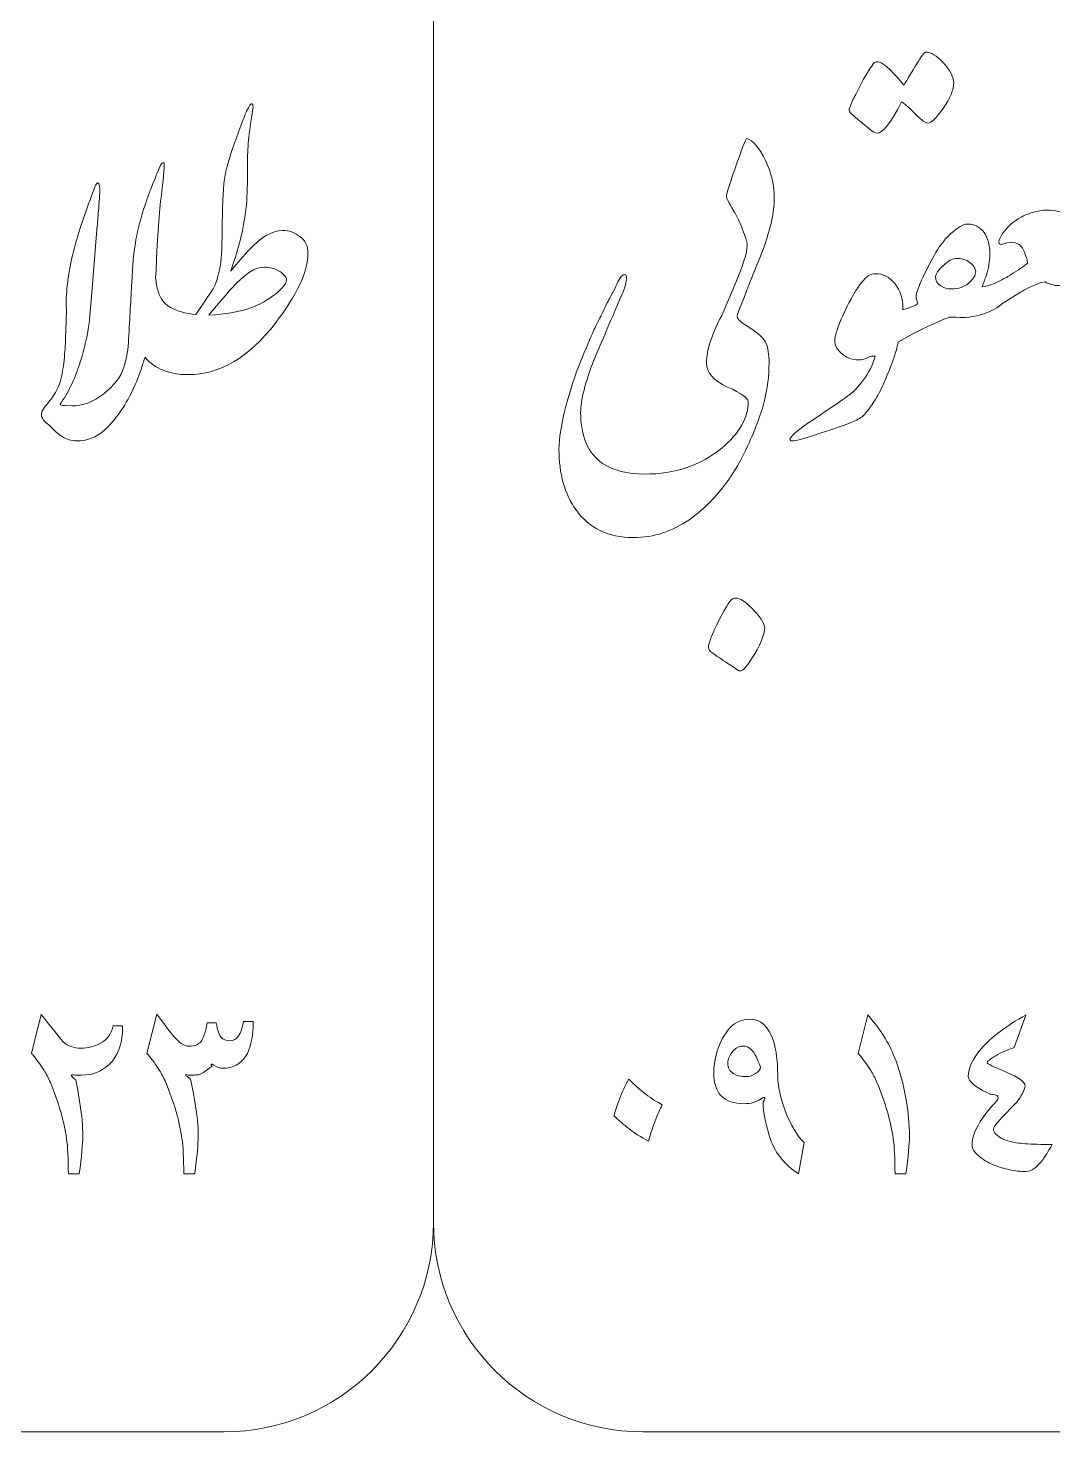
# Model space of a CAD drawing. Header units: millimetres. Extents: x 62 to 462, y 96 to 456.
# Drawn here: x 437.47 to 449.7, y 216.3 to 233.07 of the extents above; entities that cross this region are included whole.
import ezdxf

# ---------------------------------------------------------------- set-up
doc = ezdxf.new("R2010")
doc.units = ezdxf.units.MM
doc.header["$MEASUREMENT"] = 0
doc.layers.add('Layer 1', color=7, linetype='Continuous')

msp = doc.modelspace()

# ---------------------------------------------------------------- linework, layer by layer
at = {"layer": 'Layer 1', "color": 250, "lineweight": 18}
for points, knots in [([(424.8067, 236.3033), (424.8067, 236.3033), (439.8067, 236.3033), (439.8067, 236.3033), (441.1837, 236.3033), (442.3067, 235.1803), (442.3067, 233.8033), (442.3067, 233.8033), (442.3067, 218.8033), (442.3067, 218.8033), (442.3067, 217.4264), (441.1837, 216.3033), (439.8067, 216.3033), (439.8067, 216.3033), (424.8067, 216.3033), (424.8067, 216.3033), (423.4298, 216.3033), (422.3067, 217.4264), (422.3067, 218.8033), (422.3067, 218.8033), (422.3067, 233.8033), (422.3067, 233.8033), (422.3067, 235.1803), (423.4298, 236.3033), (424.8067, 236.3033)], [0, 0, 0, 0, 0.125, 0.125, 0.125, 0.25, 0.25, 0.25, 0.375, 0.375, 0.375, 0.5, 0.5, 0.5, 0.625, 0.625, 0.625, 0.75, 0.75, 0.75, 0.875, 0.875, 0.875, 1, 1, 1, 1]), ([(444.8067, 236.3033), (444.8067, 236.3033), (459.8067, 236.3033), (459.8067, 236.3033), (461.1837, 236.3033), (462.3067, 235.1803), (462.3067, 233.8033), (462.3067, 233.8033), (462.3067, 218.8033), (462.3067, 218.8033), (462.3067, 217.4264), (461.1837, 216.3033), (459.8067, 216.3033), (459.8067, 216.3033), (444.8067, 216.3033), (444.8067, 216.3033), (443.4298, 216.3033), (442.3067, 217.4264), (442.3067, 218.8033), (442.3067, 218.8033), (442.3067, 233.8033), (442.3067, 233.8033), (442.3067, 235.1803), (443.4298, 236.3033), (444.8067, 236.3033)], [0, 0, 0, 0, 0.125, 0.125, 0.125, 0.25, 0.25, 0.25, 0.375, 0.375, 0.375, 0.5, 0.5, 0.5, 0.625, 0.625, 0.625, 0.75, 0.75, 0.75, 0.875, 0.875, 0.875, 1, 1, 1, 1]), ([(447.2684, 232.0841), (447.2684, 232.1147), (447.3154, 232.217), (447.4095, 232.3945), (447.5036, 232.5709), (447.5612, 232.6591), (447.5812, 232.6591), (447.62, 232.6756), (447.6776, 232.6474), (447.7517, 232.5756), (447.827, 232.5027), (447.8834, 232.4392), (447.9222, 232.3839), (447.9681, 232.4592), (448.0198, 232.545), (448.0763, 232.6391), (448.1327, 232.7332), (448.1692, 232.7802), (448.188, 232.7802), (448.2456, 232.7802), (448.3138, 232.7379), (448.3926, 232.6544), (448.4726, 232.5709), (448.5137, 232.4921), (448.5184, 232.418), (448.5184, 232.331), (448.4761, 232.2275), (448.3914, 232.1088), (448.3079, 231.9912), (448.2479, 231.9324), (448.208, 231.9324), (448.1833, 231.9324), (448.1374, 231.9665), (448.0704, 232.0323), (448.0045, 232.0994), (447.9457, 232.1511), (447.8952, 232.1876), (447.7705, 231.9371), (447.6717, 231.8124), (447.5988, 231.8124), (447.58, 231.8124), (447.5542, 231.8266), (447.5189, 231.8571), (447.4871, 231.8842), (447.4377, 231.9253), (447.3695, 231.9806), (447.3013, 232.0359), (447.2684, 232.07), (447.2684, 232.0841)], [0, 0, 0, 0, 0.0625, 0.0625, 0.0625, 0.125, 0.125, 0.125, 0.1875, 0.1875, 0.1875, 0.25, 0.25, 0.25, 0.3125, 0.3125, 0.3125, 0.375, 0.375, 0.375, 0.4375, 0.4375, 0.4375, 0.5, 0.5, 0.5, 0.5625, 0.5625, 0.5625, 0.625, 0.625, 0.625, 0.6875, 0.6875, 0.6875, 0.75, 0.75, 0.75, 0.8125, 0.8125, 0.8125, 0.875, 0.875, 0.875, 0.9375, 0.9375, 0.9375, 1, 1, 1, 1]), ([(438.9892, 230.0833), (438.9943, 230.0275), (439.0045, 229.9738), (439.0195, 229.9216), (439.0501, 229.8275), (439.1065, 229.7593), (439.1889, 229.7193), (439.2712, 229.6793), (439.3641, 229.6558), (439.4676, 229.6487), (439.4676, 229.6487), (439.6745, 229.9521), (439.6745, 229.9521), (439.7086, 230.0098), (439.7392, 230.1074), (439.7639, 230.2449), (439.7756, 230.3202), (439.7827, 230.4872), (439.7851, 230.7424), (439.7874, 230.9987), (439.798, 231.1892), (439.8192, 231.3127), (439.8427, 231.4279), (439.8874, 231.5761), (439.9532, 231.7584), (440.0202, 231.9418), (440.0614, 232.0476), (440.0755, 232.0759), (440.0908, 232.1041), (440.1026, 232.1276), (440.112, 232.1464), (440.1237, 232.1652), (440.1343, 232.1687), (440.1425, 232.1582), (440.1519, 232.1476), (440.1543, 232.1299), (440.1496, 232.1041), (440.1249, 231.95), (440.1073, 231.8254), (440.0979, 231.7278), (440.0896, 231.6302), (440.0849, 231.5373), (440.0861, 231.4491), (440.0873, 231.3609), (440.0861, 231.2468), (440.0814, 231.1069), (440.0767, 230.967), (440.0626, 230.8376), (440.0391, 230.72), (440.0167, 230.6012), (439.9885, 230.4872), (439.9532, 230.3755), (439.9191, 230.2649), (439.8956, 230.1944), (439.885, 230.1638), (439.9403, 230.2332), (440.0073, 230.312), (440.0884, 230.4025), (440.2413, 230.5683), (440.3812, 230.6506), (440.5047, 230.6506), (440.58, 230.6506), (440.6494, 230.6259), (440.7117, 230.5777), (440.7752, 230.5319), (440.8081, 230.4672), (440.8081, 230.3813), (440.8081, 230.1603), (440.6776, 229.8816), (440.4189, 229.5429), (440.1014, 229.1337), (439.7545, 228.9291), (439.3782, 228.9291), (439.1515, 228.9291), (438.9798, 228.9978), (438.8622, 229.1361), (438.8537, 229.1085), (438.8454, 229.0834), (438.8372, 229.0608), (438.8172, 228.9926), (438.7878, 228.9115), (438.749, 228.8186), (438.7114, 228.7257), (438.6585, 228.6269), (438.5915, 228.5234), (438.5233, 228.4199), (438.4551, 228.3364), (438.3857, 228.2718), (438.2787, 228.1789), (438.1646, 228.1342), (438.0447, 228.1365), (437.9835, 228.1389), (437.9271, 228.1553), (437.8765, 228.1859), (437.8283, 228.2177), (437.7836, 228.2576), (437.7425, 228.3035), (437.7048, 228.3329), (437.6825, 228.3529), (437.6731, 228.3611), (437.6413, 228.3917), (437.6249, 228.4223), (437.6249, 228.454), (437.6249, 228.4775), (437.6366, 228.5046), (437.659, 228.534), (437.6825, 228.5634), (437.7083, 228.5975), (437.7389, 228.6339), (437.7519, 228.6516), (437.7707, 228.6798), (437.793, 228.7163), (437.8165, 228.7527), (437.8365, 228.8021), (437.8542, 228.8632), (437.8706, 228.9232), (437.8859, 229.0032), (437.8965, 229.102), (437.9059, 229.2007), (437.9118, 229.2866), (437.9141, 229.3571), (437.9141, 229.3571), (437.9212, 229.5712), (437.9212, 229.5712), (437.9235, 229.6441), (437.9235, 229.7217), (437.9212, 229.8016), (437.9259, 230.0133), (437.9623, 230.2426), (438.0317, 230.4907), (438.0799, 230.6589), (438.1564, 230.8847), (438.2622, 231.1692), (438.2693, 231.1881), (438.2763, 231.1998), (438.2834, 231.2069), (438.2893, 231.2139), (438.2951, 231.2174), (438.2998, 231.2174), (438.3163, 231.2151), (438.3234, 231.1716), (438.321, 231.0869), (438.3187, 231.0458), (438.314, 230.9787), (438.3069, 230.887), (438.2998, 230.7929), (438.2951, 230.733), (438.2928, 230.7083), (438.2928, 230.7083), (438.2175, 229.8122), (438.2175, 229.8122), (438.2128, 229.704), (438.1999, 229.5817), (438.1799, 229.443), (438.1564, 229.3101), (438.1235, 229.1807), (438.0799, 229.0537), (438.02, 228.868), (437.9424, 228.708), (437.8483, 228.5751), (437.853, 228.5657), (437.8718, 228.561), (437.9036, 228.561), (437.9036, 228.561), (437.9906, 228.5575), (437.9906, 228.5575), (438.1164, 228.5528), (438.2422, 228.601), (438.3692, 228.701), (438.495, 228.8009), (438.5762, 228.9068), (438.6103, 229.0173), (438.6444, 229.129), (438.6632, 229.2407), (438.6656, 229.3536), (438.6808, 229.6135), (438.6938, 229.8393), (438.7032, 230.0309), (438.7126, 230.2226), (438.7267, 230.3778), (438.7467, 230.4978), (438.7655, 230.6166), (438.7973, 230.7471), (438.8408, 230.887), (438.8843, 231.0269), (438.9537, 231.208), (439.0477, 231.4315), (439.0618, 231.4538), (439.0736, 231.4632), (439.0854, 231.4585), (439.0971, 231.4538), (439.0924, 231.3644), (439.0701, 231.1881), (439.0477, 231.0128), (439.0254, 230.753), (439.003, 230.4084), (439.0007, 230.3188), (438.9961, 230.2108), (438.9892, 230.0833)], [0, 0, 0, 0, 0.0151515, 0.0151515, 0.0151515, 0.030303, 0.030303, 0.030303, 0.0454545, 0.0454545, 0.0454545, 0.0606061, 0.0606061, 0.0606061, 0.0757576, 0.0757576, 0.0757576, 0.0909091, 0.0909091, 0.0909091, 0.1060606, 0.1060606, 0.1060606, 0.1212121, 0.1212121, 0.1212121, 0.1363636, 0.1363636, 0.1363636, 0.1515152, 0.1515152, 0.1515152, 0.1666667, 0.1666667, 0.1666667, 0.1818182, 0.1818182, 0.1818182, 0.1969697, 0.1969697, 0.1969697, 0.2121212, 0.2121212, 0.2121212, 0.2272727, 0.2272727, 0.2272727, 0.2424242, 0.2424242, 0.2424242, 0.2575758, 0.2575758, 0.2575758, 0.2727273, 0.2727273, 0.2727273, 0.2878788, 0.2878788, 0.2878788, 0.3030303, 0.3030303, 0.3030303, 0.3181818, 0.3181818, 0.3181818, 0.3333333, 0.3333333, 0.3333333, 0.3484848, 0.3484848, 0.3484848, 0.3636364, 0.3636364, 0.3636364, 0.3787879, 0.3787879, 0.3787879, 0.3939394, 0.3939394, 0.3939394, 0.4090909, 0.4090909, 0.4090909, 0.4242424, 0.4242424, 0.4242424, 0.4393939, 0.4393939, 0.4393939, 0.4545455, 0.4545455, 0.4545455, 0.469697, 0.469697, 0.469697, 0.4848485, 0.4848485, 0.4848485, 0.5, 0.5, 0.5, 0.5151515, 0.5151515, 0.5151515, 0.530303, 0.530303, 0.530303, 0.5454545, 0.5454545, 0.5454545, 0.5606061, 0.5606061, 0.5606061, 0.5757576, 0.5757576, 0.5757576, 0.5909091, 0.5909091, 0.5909091, 0.6060606, 0.6060606, 0.6060606, 0.6212121, 0.6212121, 0.6212121, 0.6363636, 0.6363636, 0.6363636, 0.6515152, 0.6515152, 0.6515152, 0.6666667, 0.6666667, 0.6666667, 0.6818182, 0.6818182, 0.6818182, 0.6969697, 0.6969697, 0.6969697, 0.7121212, 0.7121212, 0.7121212, 0.7272727, 0.7272727, 0.7272727, 0.7424242, 0.7424242, 0.7424242, 0.7575758, 0.7575758, 0.7575758, 0.7727273, 0.7727273, 0.7727273, 0.7878788, 0.7878788, 0.7878788, 0.8030303, 0.8030303, 0.8030303, 0.8181818, 0.8181818, 0.8181818, 0.8333333, 0.8333333, 0.8333333, 0.8484848, 0.8484848, 0.8484848, 0.8636364, 0.8636364, 0.8636364, 0.8787879, 0.8787879, 0.8787879, 0.8939394, 0.8939394, 0.8939394, 0.9090909, 0.9090909, 0.9090909, 0.9242424, 0.9242424, 0.9242424, 0.9393939, 0.9393939, 0.9393939, 0.9545455, 0.9545455, 0.9545455, 0.969697, 0.969697, 0.969697, 0.9848485, 0.9848485, 0.9848485, 1, 1, 1, 1]), ([(446.0655, 228.6092), (446.0655, 228.6481), (445.9831, 228.7057), (445.8173, 228.7809), (445.6492, 228.8597), (445.5657, 228.955), (445.5657, 229.0679), (445.5657, 229.1478), (445.5833, 229.2395), (445.6198, 229.3418), (445.6551, 229.443), (445.6974, 229.5406), (445.748, 229.6323), (445.748, 229.6323), (445.7492, 229.6344), (445.7492, 229.6344), (445.7492, 229.6344), (445.7491, 229.6347), (445.7491, 229.6347), (445.8267, 229.8181), (445.8761, 229.9345), (445.8973, 229.9827), (446.0008, 230.2238), (446.0525, 230.3884), (446.0525, 230.4755), (446.0525, 230.5049), (446.0384, 230.5566), (446.0102, 230.6307), (445.9784, 230.7106), (445.9478, 230.7812), (445.9173, 230.84), (445.9043, 230.8635), (445.8902, 230.8859), (445.8761, 230.9094), (445.862, 230.9329), (445.8502, 230.9552), (445.8385, 230.9788), (445.8103, 231.0199), (445.7997, 231.0517), (445.8044, 231.0752), (445.8244, 231.1387), (445.8432, 231.1963), (445.8596, 231.2469), (445.8749, 231.2974), (445.8902, 231.3409), (445.9043, 231.3774), (445.9655, 231.562), (446.0125, 231.6855), (446.0454, 231.7502), (446.1231, 231.7243), (446.1995, 231.6373), (446.2724, 231.4879), (446.3418, 231.3386), (446.3759, 231.1857), (446.3759, 231.0305), (446.3759, 230.8694), (446.3312, 230.6671), (446.2418, 230.4237), (446.1889, 230.2932), (446.136, 230.1615), (446.0842, 230.0286), (446.0325, 229.8969), (445.9819, 229.7652), (445.9314, 229.6347), (445.9314, 229.6347), (445.9311, 229.6341), (445.9311, 229.6341), (445.9311, 229.6341), (445.9314, 229.6323), (445.9314, 229.6323), (445.9314, 229.6006), (445.9573, 229.5676), (446.009, 229.5359), (446.0607, 229.5041), (446.1125, 229.4688), (446.1654, 229.4312), (446.2183, 229.3924), (446.256, 229.3501), (446.2795, 229.3019), (446.3018, 229.249), (446.3136, 229.1713), (446.3136, 229.0679), (446.3136, 228.9162), (446.2936, 228.7609), (446.2548, 228.6022), (446.216, 228.4481), (446.1431, 228.2576), (446.0372, 228.0307), (445.8702, 227.6791), (445.6433, 227.3992), (445.3552, 227.1899), (445.2505, 227.1229), (445.1471, 227.0723), (445.0459, 227.0382), (444.9354, 227.0018), (444.8166, 226.9829), (444.6908, 226.9829), (444.3945, 226.9829), (444.1675, 227.0935), (444.0088, 227.3134), (443.8735, 227.5015), (443.8053, 227.7438), (443.8053, 228.0377), (443.8053, 228.1683), (443.8324, 228.3388), (443.8876, 228.5505), (443.9429, 228.7551), (444.0005, 228.9315), (444.0605, 229.0808), (444.1252, 229.2348), (444.1793, 229.3654), (444.2251, 229.47), (444.2392, 229.4959), (444.2592, 229.5347), (444.2839, 229.5864), (444.3098, 229.637), (444.3415, 229.7052), (444.3804, 229.7875), (444.4086, 229.8381), (444.4333, 229.8839), (444.4544, 229.9251), (444.4768, 229.9663), (444.4944, 230.0039), (444.5085, 230.0356), (444.5426, 230.098), (444.5685, 230.1274), (444.5873, 230.125), (444.6132, 230.1203), (444.6191, 230.0944), (444.6085, 230.0462), (444.5967, 229.9886), (444.5814, 229.9392), (444.5638, 229.8981), (444.4003, 229.5206), (444.2875, 229.2584), (444.2251, 229.109), (444.1181, 228.835), (444.064, 228.6245), (444.064, 228.4752), (444.064, 228.1918), (444.151, 227.9907), (444.3251, 227.8684), (444.4544, 227.7837), (444.6202, 227.7414), (444.8249, 227.7414), (445.1929, 227.7414), (445.4998, 227.8449), (445.748, 228.0507), (445.9596, 228.2282), (446.0655, 228.414), (446.0655, 228.6092)], [0, 0, 0, 0, 0.02, 0.02, 0.02, 0.04, 0.04, 0.04, 0.06, 0.06, 0.06, 0.08, 0.08, 0.08, 0.1, 0.1, 0.1, 0.12, 0.12, 0.12, 0.14, 0.14, 0.14, 0.16, 0.16, 0.16, 0.18, 0.18, 0.18, 0.2, 0.2, 0.2, 0.22, 0.22, 0.22, 0.24, 0.24, 0.24, 0.26, 0.26, 0.26, 0.28, 0.28, 0.28, 0.3, 0.3, 0.3, 0.32, 0.32, 0.32, 0.34, 0.34, 0.34, 0.36, 0.36, 0.36, 0.38, 0.38, 0.38, 0.4, 0.4, 0.4, 0.42, 0.42, 0.42, 0.44, 0.44, 0.44, 0.46, 0.46, 0.46, 0.48, 0.48, 0.48, 0.5, 0.5, 0.5, 0.52, 0.52, 0.52, 0.54, 0.54, 0.54, 0.56, 0.56, 0.56, 0.58, 0.58, 0.58, 0.6, 0.6, 0.6, 0.62, 0.62, 0.62, 0.64, 0.64, 0.64, 0.66, 0.66, 0.66, 0.68, 0.68, 0.68, 0.7, 0.7, 0.7, 0.72, 0.72, 0.72, 0.74, 0.74, 0.74, 0.76, 0.76, 0.76, 0.78, 0.78, 0.78, 0.8, 0.8, 0.8, 0.82, 0.82, 0.82, 0.84, 0.84, 0.84, 0.86, 0.86, 0.86, 0.88, 0.88, 0.88, 0.9, 0.9, 0.9, 0.92, 0.92, 0.92, 0.94, 0.94, 0.94, 0.96, 0.96, 0.96, 0.98, 0.98, 0.98, 1, 1, 1, 1]), ([(450.1965, 230.4343), (450.2517, 230.4731), (450.2988, 230.5213), (450.3376, 230.5789), (450.3787, 230.6366), (450.3999, 230.6942), (450.3999, 230.7518), (450.3999, 230.7518), (450.3999, 230.9788), (450.3999, 230.9788), (450.3999, 231.034), (450.4093, 231.0952), (450.427, 231.161), (450.4599, 231.2527), (450.4928, 231.3374), (450.5269, 231.4127), (450.5269, 231.4127), (450.668, 231.7537), (450.668, 231.7537), (450.6704, 231.7702), (450.6821, 231.789), (450.7033, 231.809), (450.7127, 231.809), (450.7162, 231.7854), (450.7162, 231.7372), (450.7162, 231.7372), (450.7104, 231.4926), (450.7104, 231.4926), (450.7104, 231.4926), (450.6962, 231.1963), (450.6962, 231.1963), (450.6962, 231.0928), (450.6751, 230.9752), (450.6339, 230.8447), (450.5951, 230.713), (450.5445, 230.5978), (450.4822, 230.4966), (450.3885, 230.3432), (450.2937, 230.2259), (450.1976, 230.146), (450.1976, 230.146), (450.1965, 230.1438), (450.1965, 230.1438), (450.1412, 230.1074), (450.0789, 230.0756), (450.0107, 230.0498), (449.9413, 230.0227), (449.8743, 230.0051), (449.8108, 229.9957), (449.7755, 229.9886), (449.739, 229.991), (449.7002, 230.0004), (449.6614, 230.011), (449.6308, 230.0227), (449.6108, 230.0368), (449.5826, 230.0368), (449.5438, 230.0251), (449.4933, 230.0027), (449.445, 229.9816), (449.3851, 229.9522), (449.3145, 229.9134), (449.3145, 229.9134), (449.1111, 229.7852), (449.1111, 229.7852), (449.1111, 229.7852), (449.1108, 229.7861), (449.1108, 229.7861), (449.0462, 229.7286), (448.9686, 229.6851), (448.8771, 229.6558), (448.7736, 229.6158), (448.6431, 229.6041), (448.4843, 229.617), (448.4514, 229.617), (448.3044, 229.5523), (448.0398, 229.4206), (448.0398, 229.4206), (447.8581, 229.3204), (447.8581, 229.3204), (447.8581, 229.3204), (447.8446, 229.2678), (447.8446, 229.2678), (447.8305, 229.2101), (447.8129, 229.1549), (447.7952, 229.1043), (447.7141, 228.8821), (447.64, 228.7174), (447.5706, 228.6116), (447.5024, 228.5058), (447.4483, 228.4411), (447.4095, 228.4152), (447.3696, 228.3905), (447.3119, 228.3635), (447.2331, 228.3341), (447.1555, 228.3059), (447.0368, 228.2659), (446.8768, 228.2141), (446.7169, 228.1624), (446.6228, 228.1365), (446.5923, 228.1365), (446.5746, 228.1365), (446.5652, 228.1412), (446.5652, 228.1506), (446.5464, 228.1753), (446.6417, 228.2588), (446.851, 228.3988), (447.0603, 228.5387), (447.1955, 228.6304), (447.2555, 228.6739), (447.3166, 228.7174), (447.379, 228.7809), (447.4413, 228.8656), (447.5048, 228.9491), (447.5518, 229.0443), (447.5812, 229.149), (447.5495, 229.1537), (447.5165, 229.1478), (447.4836, 229.1302), (447.4495, 229.1137), (447.4166, 229.1043), (447.3848, 229.1043), (447.3002, 229.1067), (447.2284, 229.1349), (447.1708, 229.1878), (447.1144, 229.2395), (447.0897, 229.2983), (447.0991, 229.363), (447.1085, 229.4018), (447.1214, 229.4477), (447.1391, 229.4994), (447.1555, 229.5512), (447.192, 229.6335), (447.2473, 229.7452), (447.3025, 229.8581), (447.3578, 229.951), (447.4142, 230.0239), (447.4707, 230.098), (447.5259, 230.1344), (447.5812, 230.1344), (447.6753, 230.1344), (447.7541, 230.0944), (447.8176, 230.0145), (447.8811, 229.9333), (447.9117, 229.8369), (447.9117, 229.7252), (447.9117, 229.7252), (447.9115, 229.7016), (447.9115, 229.7016), (447.9115, 229.7016), (447.9763, 229.724), (447.9763, 229.724), (448.0527, 229.7522), (448.0916, 229.7722), (448.0916, 229.7863), (448.0774, 229.8098), (448.0704, 229.8381), (448.0704, 229.8722), (448.0751, 229.9027), (448.0868, 229.9404), (448.1057, 229.9862), (448.1374, 230.0709), (448.1962, 230.1908), (448.2809, 230.3449), (448.3338, 230.446), (448.4008, 230.5354), (448.4843, 230.613), (448.5666, 230.6894), (448.6337, 230.7271), (448.6842, 230.7271), (448.7642, 230.7271), (448.83, 230.693), (448.8806, 230.6271), (448.9265, 230.5624), (448.9488, 230.4778), (448.9488, 230.3719), (448.9488, 230.2779), (448.9359, 230.1932), (448.91, 230.1191), (448.8829, 230.0439), (448.8665, 229.998), (448.8594, 229.9792), (448.8594, 229.9792), (448.9006, 229.9862), (448.9006, 229.9862), (448.99, 230.0086), (449.0605, 230.0391), (449.1111, 230.0756), (449.1111, 230.0756), (449.1132, 230.072), (449.1132, 230.072), (449.1543, 230.0933), (449.2123, 230.1282), (449.2863, 230.178), (449.3028, 230.1874), (449.3404, 230.2144), (449.4004, 230.2579), (449.4004, 230.2944), (449.3839, 230.3473), (449.3521, 230.4167), (449.318, 230.479), (449.271, 230.5096), (449.211, 230.5096), (449.1722, 230.5096), (449.1322, 230.5002), (449.0899, 230.4813), (449.0605, 230.4813), (449.0511, 230.5013), (449.0629, 230.5401), (449.0723, 230.5684), (449.0923, 230.6025), (449.1252, 230.6436), (449.1758, 230.7083), (449.2381, 230.7624), (449.3145, 230.8059), (449.3627, 230.8318), (449.4121, 230.8506), (449.4627, 230.8647), (449.525, 230.8835), (449.5767, 230.8929), (449.6214, 230.8929), (449.7261, 230.8929), (449.8249, 230.8741), (449.9178, 230.8376), (450.0048, 230.8035), (450.0483, 230.7436), (450.0483, 230.6577), (450.0483, 230.6283), (450.0377, 230.5919), (450.0177, 230.5484), (450.006, 230.5225), (449.9954, 230.499), (449.9848, 230.479), (449.9742, 230.4578), (449.9554, 230.4237), (449.9272, 230.3755), (449.9436, 230.3614), (449.9824, 230.3602), (450.0448, 230.3696), (450.1071, 230.3802), (450.1576, 230.4014), (450.1965, 230.4343)], [0, 0, 0, 0, 0.0125, 0.0125, 0.0125, 0.025, 0.025, 0.025, 0.0375, 0.0375, 0.0375, 0.05, 0.05, 0.05, 0.0625, 0.0625, 0.0625, 0.075, 0.075, 0.075, 0.0875, 0.0875, 0.0875, 0.1, 0.1, 0.1, 0.1125, 0.1125, 0.1125, 0.125, 0.125, 0.125, 0.1375, 0.1375, 0.1375, 0.15, 0.15, 0.15, 0.1625, 0.1625, 0.1625, 0.175, 0.175, 0.175, 0.1875, 0.1875, 0.1875, 0.2, 0.2, 0.2, 0.2125, 0.2125, 0.2125, 0.225, 0.225, 0.225, 0.2375, 0.2375, 0.2375, 0.25, 0.25, 0.25, 0.2625, 0.2625, 0.2625, 0.275, 0.275, 0.275, 0.2875, 0.2875, 0.2875, 0.3, 0.3, 0.3, 0.3125, 0.3125, 0.3125, 0.325, 0.325, 0.325, 0.3375, 0.3375, 0.3375, 0.35, 0.35, 0.35, 0.3625, 0.3625, 0.3625, 0.375, 0.375, 0.375, 0.3875, 0.3875, 0.3875, 0.4, 0.4, 0.4, 0.4125, 0.4125, 0.4125, 0.425, 0.425, 0.425, 0.4375, 0.4375, 0.4375, 0.45, 0.45, 0.45, 0.4625, 0.4625, 0.4625, 0.475, 0.475, 0.475, 0.4875, 0.4875, 0.4875, 0.5, 0.5, 0.5, 0.5125, 0.5125, 0.5125, 0.525, 0.525, 0.525, 0.5375, 0.5375, 0.5375, 0.55, 0.55, 0.55, 0.5625, 0.5625, 0.5625, 0.575, 0.575, 0.575, 0.5875, 0.5875, 0.5875, 0.6, 0.6, 0.6, 0.6125, 0.6125, 0.6125, 0.625, 0.625, 0.625, 0.6375, 0.6375, 0.6375, 0.65, 0.65, 0.65, 0.6625, 0.6625, 0.6625, 0.675, 0.675, 0.675, 0.6875, 0.6875, 0.6875, 0.7, 0.7, 0.7, 0.7125, 0.7125, 0.7125, 0.725, 0.725, 0.725, 0.7375, 0.7375, 0.7375, 0.75, 0.75, 0.75, 0.7625, 0.7625, 0.7625, 0.775, 0.775, 0.775, 0.7875, 0.7875, 0.7875, 0.8, 0.8, 0.8, 0.8125, 0.8125, 0.8125, 0.825, 0.825, 0.825, 0.8375, 0.8375, 0.8375, 0.85, 0.85, 0.85, 0.8625, 0.8625, 0.8625, 0.875, 0.875, 0.875, 0.8875, 0.8875, 0.8875, 0.9, 0.9, 0.9, 0.9125, 0.9125, 0.9125, 0.925, 0.925, 0.925, 0.9375, 0.9375, 0.9375, 0.95, 0.95, 0.95, 0.9625, 0.9625, 0.9625, 0.975, 0.975, 0.975, 0.9875, 0.9875, 0.9875, 1, 1, 1, 1]), ([(440.5529, 230.0638), (440.5529, 230.0932), (440.5259, 230.125), (440.4706, 230.1603), (440.4106, 230.1944), (440.3507, 230.212), (440.2907, 230.212), (440.1813, 230.2167), (440.0473, 230.1297), (439.8921, 229.9533), (439.845, 229.9051), (439.7568, 229.8004), (439.6263, 229.6393), (439.8192, 229.6487), (439.9779, 229.6758), (440.1037, 229.7193), (440.2284, 229.7628), (440.3342, 229.8204), (440.4189, 229.891), (440.5082, 229.9627), (440.5529, 230.0203), (440.5529, 230.0638)], [0, 0, 0, 0, 0.1428571, 0.1428571, 0.1428571, 0.2857143, 0.2857143, 0.2857143, 0.4285714, 0.4285714, 0.4285714, 0.5714286, 0.5714286, 0.5714286, 0.7142857, 0.7142857, 0.7142857, 0.8571429, 0.8571429, 0.8571429, 1, 1, 1, 1]), ([(448.7806, 230.1556), (448.7806, 230.1944), (448.7571, 230.232), (448.7113, 230.2685), (448.6607, 230.3014), (448.609, 230.3167), (448.556, 230.3167), (448.5055, 230.3167), (448.4514, 230.2884), (448.3949, 230.2308), (448.3326, 230.1756), (448.302, 230.132), (448.302, 230.1003), (448.302, 230.0497), (448.322, 230.0121), (448.3632, 229.9898), (448.3985, 229.9639), (448.4408, 229.9521), (448.4914, 229.9521), (448.576, 229.9521), (448.6466, 229.9756), (448.7007, 230.0239), (448.7536, 230.0721), (448.7806, 230.1156), (448.7806, 230.1556)], [0, 0, 0, 0, 0.125, 0.125, 0.125, 0.25, 0.25, 0.25, 0.375, 0.375, 0.375, 0.5, 0.5, 0.5, 0.625, 0.625, 0.625, 0.75, 0.75, 0.75, 0.875, 0.875, 0.875, 1, 1, 1, 1]), ([(445.5904, 225.673), (445.5904, 225.6483), (445.608, 225.6236), (445.6421, 225.6013), (445.6809, 225.573), (445.7409, 225.533), (445.8232, 225.479), (445.9043, 225.4249), (445.9525, 225.3943), (445.9655, 225.3872), (446.0031, 225.3872), (446.0607, 225.4566), (446.1419, 225.5942), (446.2218, 225.7318), (446.2618, 225.8376), (446.2618, 225.9105), (446.2548, 225.9658), (446.203, 226.0422), (446.1066, 226.1398), (446.0102, 226.2374), (445.9373, 226.2762), (445.8867, 226.2551), (445.8608, 226.2551), (445.8056, 226.1716), (445.7197, 226.0022), (445.6339, 225.8329), (445.5904, 225.7235), (445.5904, 225.673)], [0, 0, 0, 0, 0.1111111, 0.1111111, 0.1111111, 0.2222222, 0.2222222, 0.2222222, 0.3333333, 0.3333333, 0.3333333, 0.4444444, 0.4444444, 0.4444444, 0.5555556, 0.5555556, 0.5555556, 0.6666667, 0.6666667, 0.6666667, 0.7777778, 0.7777778, 0.7777778, 0.8888889, 0.8888889, 0.8888889, 1, 1, 1, 1])]:
    msp.add_open_spline(points, degree=3, knots=knots, dxfattribs=at)
at = {"layer": 'Layer 1', "color": 250, "lineweight": 9}
for points, knots in [([(438.0951, 220.8859), (438.1815, 220.8859), (438.2597, 220.9059), (438.3308, 220.9447), (438.4125, 220.9893), (438.4625, 221.0593), (438.4807, 221.1545), (438.4807, 221.1545), (438.5948, 221.1545), (438.5948, 221.1545), (438.5948, 220.9435), (438.5401, 220.7877), (438.4308, 220.6877), (438.3414, 220.6054), (438.2327, 220.5637), (438.1057, 220.5637), (438.1057, 220.5637), (438.0798, 220.5637), (438.0798, 220.5637), (438.0428, 220.5637), (438.0128, 220.5649), (437.9893, 220.5672), (437.9658, 220.5696), (437.981, 220.549), (438.0351, 220.5055), (438.0463, 220.4655), (438.0633, 220.3726), (438.0857, 220.2274), (438.108, 220.0822), (438.1192, 219.9523), (438.1192, 219.8388), (438.1192, 219.7436), (438.1057, 219.5925), (438.078, 219.3862), (438.078, 219.3862), (437.9469, 219.3862), (437.9469, 219.3862), (437.9469, 219.5696), (437.9399, 219.7107), (437.9258, 219.8089), (437.9111, 219.907), (437.8882, 220.0123), (437.8558, 220.1246), (437.82, 220.2486), (437.7788, 220.3668), (437.7318, 220.4779), (437.7088, 220.5296), (437.6842, 220.5766), (437.6577, 220.619), (437.6201, 220.6825), (437.5695, 220.7506), (437.506, 220.8241), (437.506, 220.8241), (437.6213, 221.2874), (437.6213, 221.2874), (437.7294, 221.1539), (437.817, 221.0452), (437.8852, 220.9599), (437.9446, 220.9106), (438.0145, 220.8859), (438.0951, 220.8859)], [0, 0, 0, 0, 0.05, 0.05, 0.05, 0.1, 0.1, 0.1, 0.15, 0.15, 0.15, 0.2, 0.2, 0.2, 0.25, 0.25, 0.25, 0.3, 0.3, 0.3, 0.35, 0.35, 0.35, 0.4, 0.4, 0.4, 0.45, 0.45, 0.45, 0.5, 0.5, 0.5, 0.55, 0.55, 0.55, 0.6, 0.6, 0.6, 0.65, 0.65, 0.65, 0.7, 0.7, 0.7, 0.75, 0.75, 0.75, 0.8, 0.8, 0.8, 0.85, 0.85, 0.85, 0.9, 0.9, 0.9, 0.95, 0.95, 0.95, 1, 1, 1, 1]), ([(439.8746, 220.974), (439.9605, 220.974), (440.0151, 221.0516), (440.0381, 221.2063), (440.0381, 221.2063), (440.1539, 221.2063), (440.1539, 221.2063), (440.1539, 220.833), (440.0328, 220.6466), (439.7918, 220.6466), (439.7541, 220.6466), (439.7183, 220.6584), (439.6842, 220.6819), (439.6507, 220.7054), (439.643, 220.7007), (439.663, 220.6672), (439.6642, 220.673), (439.6413, 220.6572), (439.5936, 220.619), (439.5513, 220.5837), (439.5084, 220.5655), (439.4649, 220.5655), (439.459, 220.5655), (439.452, 220.5655), (439.4431, 220.5649), (439.4343, 220.5643), (439.4243, 220.5637), (439.4132, 220.5637), (439.3926, 220.5637), (439.372, 220.5661), (439.352, 220.5702), (439.332, 220.5743), (439.3491, 220.5566), (439.4043, 220.5173), (439.4196, 220.4649), (439.4384, 220.3668), (439.462, 220.2227), (439.4855, 220.0793), (439.4972, 219.9511), (439.4972, 219.8388), (439.4972, 219.7436), (439.4837, 219.5925), (439.4561, 219.3862), (439.4561, 219.3862), (439.325, 219.3862), (439.325, 219.3862), (439.325, 219.5696), (439.3179, 219.7107), (439.3038, 219.8089), (439.2891, 219.907), (439.2662, 220.0123), (439.2339, 220.1246), (439.1986, 220.2486), (439.1568, 220.3668), (439.1098, 220.4779), (439.0869, 220.5296), (439.0622, 220.5766), (439.0357, 220.619), (438.9981, 220.6825), (438.9476, 220.7506), (438.8841, 220.8241), (438.8841, 220.8241), (439.0016, 221.2927), (439.0016, 221.2927), (439.1016, 221.1592), (439.1704, 221.0699), (439.208, 221.024), (439.2738, 220.9482), (439.3338, 220.91), (439.3891, 220.91), (439.452, 220.91), (439.4984, 220.9282), (439.5284, 220.9635), (439.5572, 220.9981), (439.5831, 221.0734), (439.606, 221.1892), (439.606, 221.1892), (439.713, 221.1892), (439.713, 221.1892), (439.7288, 221.0975), (439.7482, 221.0387), (439.7712, 221.0128), (439.7941, 220.987), (439.8288, 220.974), (439.8746, 220.974)], [0, 0, 0, 0, 0.0357143, 0.0357143, 0.0357143, 0.0714286, 0.0714286, 0.0714286, 0.1071429, 0.1071429, 0.1071429, 0.1428571, 0.1428571, 0.1428571, 0.1785714, 0.1785714, 0.1785714, 0.2142857, 0.2142857, 0.2142857, 0.25, 0.25, 0.25, 0.2857143, 0.2857143, 0.2857143, 0.3214286, 0.3214286, 0.3214286, 0.3571429, 0.3571429, 0.3571429, 0.3928571, 0.3928571, 0.3928571, 0.4285714, 0.4285714, 0.4285714, 0.4642857, 0.4642857, 0.4642857, 0.5, 0.5, 0.5, 0.5357143, 0.5357143, 0.5357143, 0.5714286, 0.5714286, 0.5714286, 0.6071429, 0.6071429, 0.6071429, 0.6428571, 0.6428571, 0.6428571, 0.6785714, 0.6785714, 0.6785714, 0.7142857, 0.7142857, 0.7142857, 0.75, 0.75, 0.75, 0.7857143, 0.7857143, 0.7857143, 0.8214286, 0.8214286, 0.8214286, 0.8571429, 0.8571429, 0.8571429, 0.8928571, 0.8928571, 0.8928571, 0.9285714, 0.9285714, 0.9285714, 0.9642857, 0.9642857, 0.9642857, 1, 1, 1, 1]), ([(447.9897, 219.8388), (447.9897, 219.7436), (447.9762, 219.5925), (447.9486, 219.3862), (447.9486, 219.3862), (447.8175, 219.3862), (447.8175, 219.3862), (447.8175, 219.5696), (447.8104, 219.7107), (447.7963, 219.8089), (447.7816, 219.907), (447.7587, 220.0123), (447.7264, 220.1246), (447.6911, 220.2486), (447.6493, 220.3668), (447.6023, 220.4779), (447.5794, 220.5296), (447.5547, 220.5766), (447.5282, 220.619), (447.4906, 220.6825), (447.4401, 220.7506), (447.3766, 220.8241), (447.3766, 220.8241), (447.4924, 221.2856), (447.4924, 221.2856), (447.5853, 221.1745), (447.6552, 221.0781), (447.7028, 220.9981), (447.751, 220.9176), (447.7928, 220.8288), (447.8298, 220.7312), (447.8792, 220.6013), (447.918, 220.4538), (447.9468, 220.2892), (447.9756, 220.1246), (447.9897, 219.9746), (447.9897, 219.8388)], [0, 0, 0, 0, 0.0833333, 0.0833333, 0.0833333, 0.1666667, 0.1666667, 0.1666667, 0.25, 0.25, 0.25, 0.3333333, 0.3333333, 0.3333333, 0.4166667, 0.4166667, 0.4166667, 0.5, 0.5, 0.5, 0.5833333, 0.5833333, 0.5833333, 0.6666667, 0.6666667, 0.6666667, 0.75, 0.75, 0.75, 0.8333333, 0.8333333, 0.8333333, 0.9166667, 0.9166667, 0.9166667, 1, 1, 1, 1]), ([(446.7322, 219.7595), (446.7322, 219.7595), (446.667, 219.3844), (446.667, 219.3844), (446.5035, 219.4873), (446.3924, 219.6249), (446.3324, 219.7959), (446.2731, 219.967), (446.2431, 220.1151), (446.2431, 220.2404), (446.2754, 220.2997), (446.2678, 220.3139), (446.2207, 220.2815), (446.1602, 220.2427), (446.092, 220.2227), (446.0173, 220.2227), (445.8956, 220.2227), (445.8051, 220.2533), (445.7446, 220.3133), (445.684, 220.3738), (445.654, 220.4655), (445.654, 220.5884), (445.654, 220.736), (445.6893, 220.8747), (445.7593, 221.0034), (445.8427, 221.1557), (445.9497, 221.2321), (446.0797, 221.2321), (446.2149, 221.2321), (446.3101, 221.1457), (446.3654, 220.9723), (446.4001, 220.8629), (446.4171, 220.7271), (446.4171, 220.5637), (446.4171, 220.4344), (446.4483, 220.2886), (446.5112, 220.1263), (446.5735, 219.9646), (446.6476, 219.8424), (446.7322, 219.7595)], [0, 0, 0, 0, 0.0769231, 0.0769231, 0.0769231, 0.1538462, 0.1538462, 0.1538462, 0.2307692, 0.2307692, 0.2307692, 0.3076923, 0.3076923, 0.3076923, 0.3846154, 0.3846154, 0.3846154, 0.4615385, 0.4615385, 0.4615385, 0.5384615, 0.5384615, 0.5384615, 0.6153846, 0.6153846, 0.6153846, 0.6923077, 0.6923077, 0.6923077, 0.7692308, 0.7692308, 0.7692308, 0.8461538, 0.8461538, 0.8461538, 0.9230769, 0.9230769, 0.9230769, 1, 1, 1, 1]), ([(449.6952, 219.7354), (449.6435, 219.646), (449.607, 219.5866), (449.5853, 219.5584), (449.5141, 219.4614), (449.4459, 219.4132), (449.3819, 219.4132), (449.3143, 219.4132), (449.2478, 219.4203), (449.1832, 219.4344), (449.1179, 219.4479), (449.0579, 219.4655), (449.0027, 219.4873), (448.9239, 219.5208), (448.8598, 219.559), (448.811, 219.6031), (448.7622, 219.6466), (448.7375, 219.6883), (448.7375, 219.7289), (448.7375, 219.8124), (448.7705, 219.9059), (448.8357, 220.0093), (448.8828, 220.0828), (448.9415, 220.1569), (449.0115, 220.2315), (449.0779, 220.3003), (449.0574, 220.335), (448.9498, 220.335), (448.9727, 220.3256), (448.9609, 220.3327), (448.9151, 220.3556), (448.7658, 220.4279), (448.6911, 220.4926), (448.6911, 220.5502), (448.6911, 220.6478), (448.7458, 220.7601), (448.8545, 220.8876), (448.9686, 221.0199), (449.1438, 221.151), (449.3801, 221.2803), (449.3801, 221.2803), (449.239, 220.8929), (449.239, 220.8929), (449.1632, 220.87), (449.0903, 220.8377), (449.0209, 220.7959), (448.9515, 220.7536), (448.9168, 220.726), (448.9168, 220.7118), (448.9168, 220.7019), (448.9927, 220.6642), (449.1444, 220.6002), (449.2954, 220.5361), (449.3713, 220.4814), (449.3713, 220.4367), (449.3713, 220.4179), (449.3601, 220.3867), (449.3378, 220.3427), (449.3154, 220.2986), (449.2943, 220.2668), (449.2749, 220.2468), (449.2131, 220.1828), (449.1514, 220.1193), (449.0909, 220.0558), (449.025, 219.9846), (448.9927, 219.9394), (448.9927, 219.92), (448.9927, 219.9006), (449.0033, 219.8788), (449.0256, 219.8559), (449.0609, 219.8183), (449.1167, 219.7895), (449.1926, 219.7701), (449.2325, 219.7595), (449.2931, 219.7512), (449.373, 219.7448), (449.4536, 219.7389), (449.5612, 219.7354), (449.6952, 219.7354)], [0, 0, 0, 0, 0.0384615, 0.0384615, 0.0384615, 0.0769231, 0.0769231, 0.0769231, 0.1153846, 0.1153846, 0.1153846, 0.1538462, 0.1538462, 0.1538462, 0.1923077, 0.1923077, 0.1923077, 0.2307692, 0.2307692, 0.2307692, 0.2692308, 0.2692308, 0.2692308, 0.3076923, 0.3076923, 0.3076923, 0.3461538, 0.3461538, 0.3461538, 0.3846154, 0.3846154, 0.3846154, 0.4230769, 0.4230769, 0.4230769, 0.4615385, 0.4615385, 0.4615385, 0.5, 0.5, 0.5, 0.5384615, 0.5384615, 0.5384615, 0.5769231, 0.5769231, 0.5769231, 0.6153846, 0.6153846, 0.6153846, 0.6538462, 0.6538462, 0.6538462, 0.6923077, 0.6923077, 0.6923077, 0.7307692, 0.7307692, 0.7307692, 0.7692308, 0.7692308, 0.7692308, 0.8076923, 0.8076923, 0.8076923, 0.8461538, 0.8461538, 0.8461538, 0.8846154, 0.8846154, 0.8846154, 0.9230769, 0.9230769, 0.9230769, 0.9615385, 0.9615385, 0.9615385, 1, 1, 1, 1]), ([(446.2119, 220.6572), (446.1767, 220.7601), (446.1402, 220.8306), (446.1038, 220.8671), (446.0738, 220.897), (446.0397, 220.9117), (446.0021, 220.9117), (445.9574, 220.9117), (445.9156, 220.8894), (445.878, 220.8447), (445.8404, 220.8), (445.821, 220.7559), (445.821, 220.7118), (445.821, 220.6525), (445.8427, 220.6096), (445.8868, 220.5831), (445.9256, 220.559), (445.9791, 220.5467), (446.0467, 220.5467), (446.0814, 220.5467), (446.1161, 220.559), (446.152, 220.5831), (446.1872, 220.6072), (446.2078, 220.6319), (446.2119, 220.6572)], [0, 0, 0, 0, 0.125, 0.125, 0.125, 0.25, 0.25, 0.25, 0.375, 0.375, 0.375, 0.5, 0.5, 0.5, 0.625, 0.625, 0.625, 0.75, 0.75, 0.75, 0.875, 0.875, 0.875, 1, 1, 1, 1]), ([(444.8721, 219.7771), (444.7857, 219.8218), (444.7075, 219.8718), (444.6375, 219.927), (444.5793, 219.9717), (444.5206, 220.0223), (444.4618, 220.0781), (444.4735, 220.1275), (444.4947, 220.1939), (444.5264, 220.2774), (444.5582, 220.3603), (444.5958, 220.4408), (444.6393, 220.5173), (444.7046, 220.4497), (444.7722, 220.3897), (444.8415, 220.3374), (444.9115, 220.285), (444.9768, 220.2427), (445.0391, 220.2092), (445.0114, 220.1598), (444.982, 220.0928), (444.9503, 220.0076), (444.9186, 219.9229), (444.8927, 219.8459), (444.8721, 219.7771)], [0, 0, 0, 0, 0.125, 0.125, 0.125, 0.25, 0.25, 0.25, 0.375, 0.375, 0.375, 0.5, 0.5, 0.5, 0.625, 0.625, 0.625, 0.75, 0.75, 0.75, 0.875, 0.875, 0.875, 1, 1, 1, 1])]:
    msp.add_open_spline(points, degree=3, knots=knots, dxfattribs=at)

doc.saveas('drawing.dxf')
